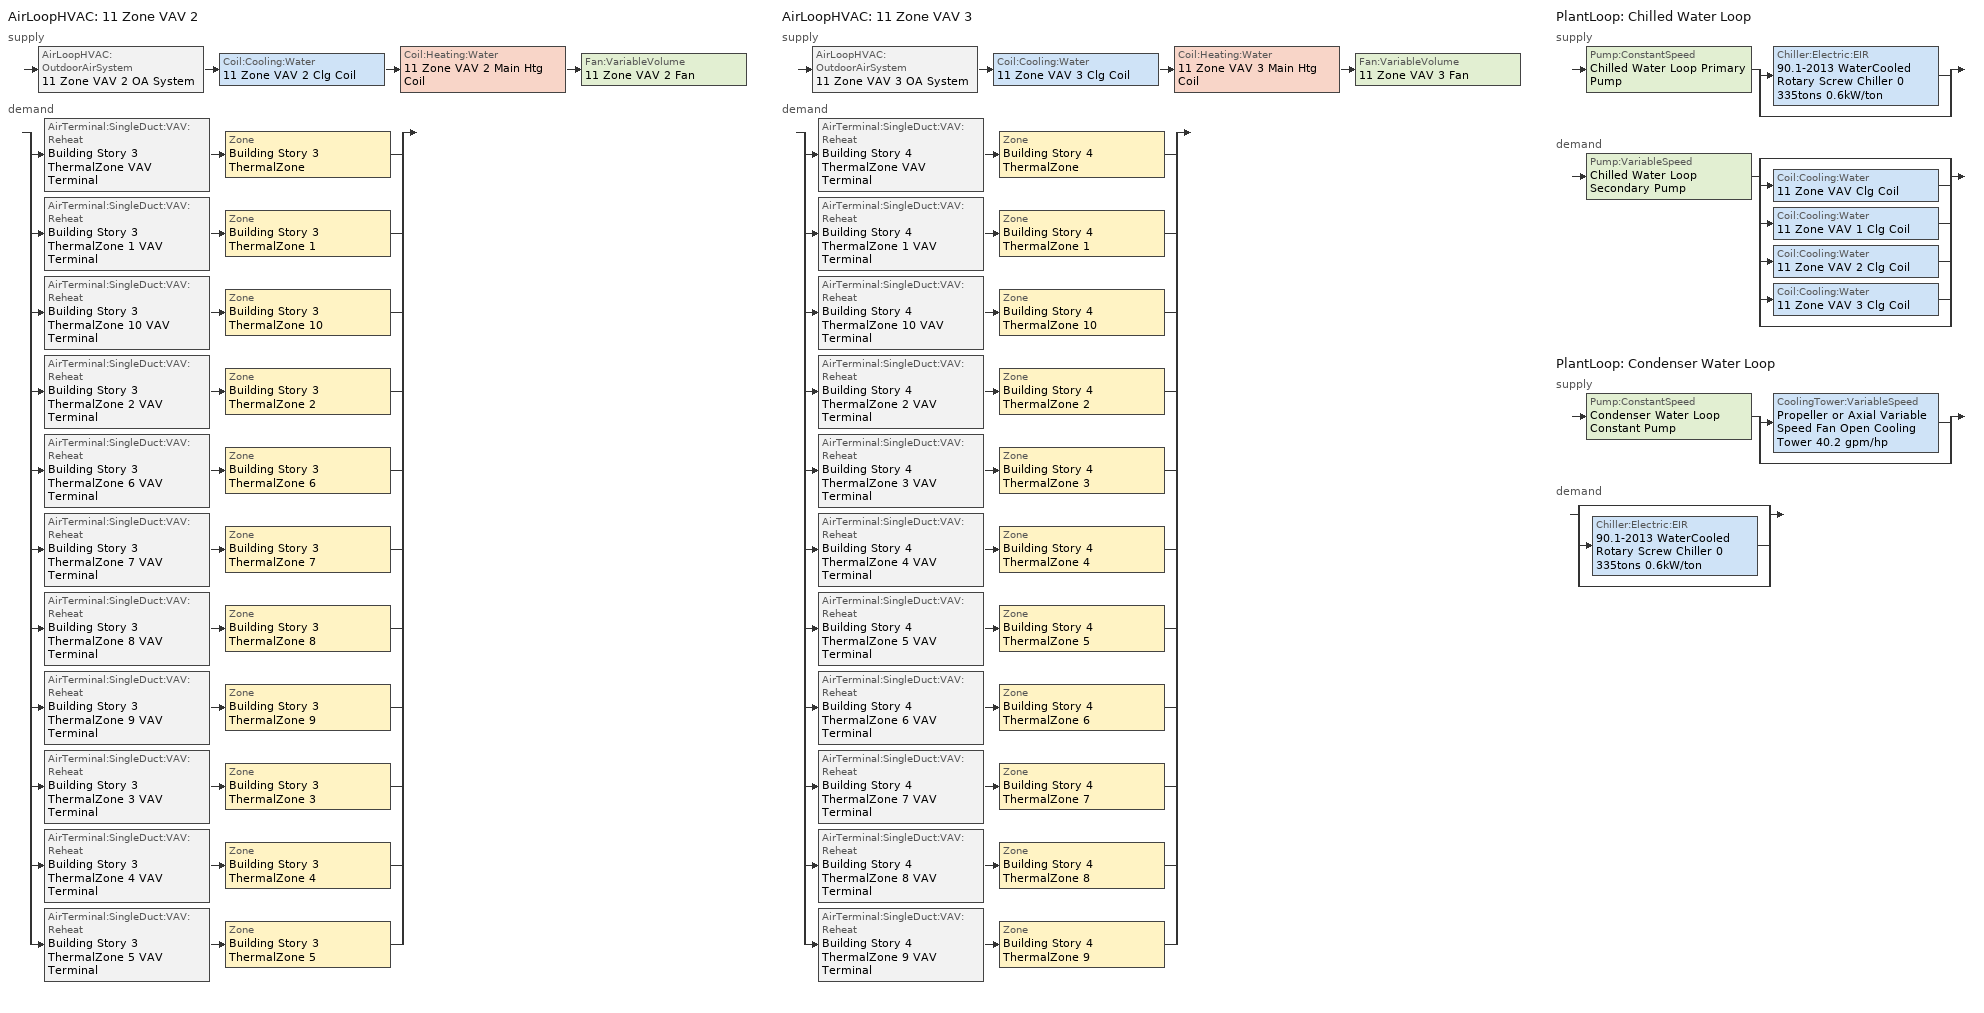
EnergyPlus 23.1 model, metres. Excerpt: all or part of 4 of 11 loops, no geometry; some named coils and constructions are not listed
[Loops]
AirLoopHVAC '11 Zone VAV 2'
 supply: AirLoopHVAC:OutdoorAirSystem '11 Zone VAV 2 OA System' > Coil:Cooling:Water '11 Zone VAV 2 Clg Coil' > Coil:Heating:Water '11 Zone VAV 2 Main Htg Coil' > Fan:VariableVolume '11 Zone VAV 2 Fan'
 demand: split
  | AirTerminal:SingleDuct:VAV:Reheat 'Building Story 3 ThermalZone VAV Terminal' > Zone 'Building Story 3 ThermalZone'
  | AirTerminal:SingleDuct:VAV:Reheat 'Building Story 3 ThermalZone 1 VAV Terminal' > Zone 'Building Story 3 ThermalZone 1'
  | AirTerminal:SingleDuct:VAV:Reheat 'Building Story 3 ThermalZone 10 VAV Terminal' > Zone 'Building Story 3 ThermalZone 10'
  | AirTerminal:SingleDuct:VAV:Reheat 'Building Story 3 ThermalZone 2 VAV Terminal' > Zone 'Building Story 3 ThermalZone 2'
  | AirTerminal:SingleDuct:VAV:Reheat 'Building Story 3 ThermalZone 6 VAV Terminal' > Zone 'Building Story 3 ThermalZone 6'
  | AirTerminal:SingleDuct:VAV:Reheat 'Building Story 3 ThermalZone 7 VAV Terminal' > Zone 'Building Story 3 ThermalZone 7'
  | AirTerminal:SingleDuct:VAV:Reheat 'Building Story 3 ThermalZone 8 VAV Terminal' > Zone 'Building Story 3 ThermalZone 8'
  | AirTerminal:SingleDuct:VAV:Reheat 'Building Story 3 ThermalZone 9 VAV Terminal' > Zone 'Building Story 3 ThermalZone 9'
  | AirTerminal:SingleDuct:VAV:Reheat 'Building Story 3 ThermalZone 3 VAV Terminal' > Zone 'Building Story 3 ThermalZone 3'
  | AirTerminal:SingleDuct:VAV:Reheat 'Building Story 3 ThermalZone 4 VAV Terminal' > Zone 'Building Story 3 ThermalZone 4'
  | AirTerminal:SingleDuct:VAV:Reheat 'Building Story 3 ThermalZone 5 VAV Terminal' > Zone 'Building Story 3 ThermalZone 5'
AirLoopHVAC '11 Zone VAV 3'
 supply: AirLoopHVAC:OutdoorAirSystem '11 Zone VAV 3 OA System' > Coil:Cooling:Water '11 Zone VAV 3 Clg Coil' > Coil:Heating:Water '11 Zone VAV 3 Main Htg Coil' > Fan:VariableVolume '11 Zone VAV 3 Fan'
 demand: split
  | AirTerminal:SingleDuct:VAV:Reheat 'Building Story 4 ThermalZone VAV Terminal' > Zone 'Building Story 4 ThermalZone'
  | AirTerminal:SingleDuct:VAV:Reheat 'Building Story 4 ThermalZone 1 VAV Terminal' > Zone 'Building Story 4 ThermalZone 1'
  | AirTerminal:SingleDuct:VAV:Reheat 'Building Story 4 ThermalZone 10 VAV Terminal' > Zone 'Building Story 4 ThermalZone 10'
  | AirTerminal:SingleDuct:VAV:Reheat 'Building Story 4 ThermalZone 2 VAV Terminal' > Zone 'Building Story 4 ThermalZone 2'
  | AirTerminal:SingleDuct:VAV:Reheat 'Building Story 4 ThermalZone 3 VAV Terminal' > Zone 'Building Story 4 ThermalZone 3'
  | AirTerminal:SingleDuct:VAV:Reheat 'Building Story 4 ThermalZone 4 VAV Terminal' > Zone 'Building Story 4 ThermalZone 4'
  | AirTerminal:SingleDuct:VAV:Reheat 'Building Story 4 ThermalZone 5 VAV Terminal' > Zone 'Building Story 4 ThermalZone 5'
  | AirTerminal:SingleDuct:VAV:Reheat 'Building Story 4 ThermalZone 6 VAV Terminal' > Zone 'Building Story 4 ThermalZone 6'
  | AirTerminal:SingleDuct:VAV:Reheat 'Building Story 4 ThermalZone 7 VAV Terminal' > Zone 'Building Story 4 ThermalZone 7'
  | AirTerminal:SingleDuct:VAV:Reheat 'Building Story 4 ThermalZone 8 VAV Terminal' > Zone 'Building Story 4 ThermalZone 8'
  | AirTerminal:SingleDuct:VAV:Reheat 'Building Story 4 ThermalZone 9 VAV Terminal' > Zone 'Building Story 4 ThermalZone 9'
PlantLoop 'Chilled Water Loop'
 supply: Pump:ConstantSpeed 'Chilled Water Loop Primary Pump' > split
  | Chiller:Electric:EIR '90.1-2013 WaterCooled  Rotary Screw Chiller 0 335tons 0.6kW/ton'
  | bypass
 demand: Pump:VariableSpeed 'Chilled Water Loop Secondary Pump' > split
  | bypass
  | Coil:Cooling:Water '11 Zone VAV Clg Coil'
  | Coil:Cooling:Water '11 Zone VAV 1 Clg Coil'
  | Coil:Cooling:Water '11 Zone VAV 2 Clg Coil'
  | Coil:Cooling:Water '11 Zone VAV 3 Clg Coil'
  | bypass
PlantLoop 'Condenser Water Loop'
 supply: Pump:ConstantSpeed 'Condenser Water Loop Constant Pump' > split
  | CoolingTower:VariableSpeed 'Propeller or Axial Variable Speed Fan Open Cooling Tower 40.2 gpm/hp'
  | bypass
 demand: split
  | bypass
  | Chiller:Electric:EIR '90.1-2013 WaterCooled  Rotary Screw Chiller 0 335tons 0.6kW/ton'
  | bypass
[InternalMass]
Name | Construction | Zone or ZoneList | Space or SpaceList | Surface Area {m2}
Building Story 1 Space 8 SecondarySchool Restroom B  - Story Ground Mass | InteriorFurnishings 1 | Building Story 1 ThermalZone 8 | Building Story 1 Space 8 | 13.2534
Building Story 1 Space SecondarySchool Restroom C  - Story Ground Mass | InteriorFurnishings 1 | Building Story 1 ThermalZone | Building Story 1 Space | 26.9602
Building Story 1 Space 3 SecondarySchool Restroom C  - Story Ground Mass | InteriorFurnishings 1 | Building Story 1 ThermalZone 3 | Building Story 1 Space 3 | 0.489927
Building Story 1 Space 1 SecondarySchool Restroom C  - Story Ground Mass | InteriorFurnishings 1 | Building Story 1 ThermalZone 1 | Building Story 1 Space 1 | 1.13661
Building Story 1 Space 4 SecondarySchool Restroom C  - Story Ground Mass | InteriorFurnishings 1 | Building Story 1 ThermalZone 4 | Building Story 1 Space 4 | 0.182008
Building Story 1 Space 6 SecondarySchool Restroom C  - Story Ground Mass | InteriorFurnishings 1 | Building Story 1 ThermalZone 6 | Building Story 1 Space 6 | 1.9314
Building Story 1 Space 10 SecondarySchool Restroom C  - Story Ground Mass | InteriorFurnishings 1 | Building Story 1 ThermalZone 10 | Building Story 1 Space 10 | 0.815491
Building Story 1 Space 5 SecondarySchool Restroom C  - Story Ground Mass | InteriorFurnishings 1 | Building Story 1 ThermalZone 5 | Building Story 1 Space 5 | 0.279966
Building Story 1 Space 9 SecondarySchool Restroom C  - Story Ground Mass | InteriorFurnishings 1 | Building Story 1 ThermalZone 9 | Building Story 1 Space 9 | 1.25149
Building Story 1 Space 2 SecondarySchool Restroom C  - Story Ground Mass | InteriorFurnishings 1 | Building Story 1 ThermalZone 2 | Building Story 1 Space 2 | 0.17865
Building Story 1 Space 7 SecondarySchool Restroom C  - Story Ground Mass | InteriorFurnishings 1 | Building Story 1 ThermalZone 7 | Building Story 1 Space 7 | 0.652517
Building Story 1 Space 8 SecondarySchool Restroom C  - Story Ground Mass | InteriorFurnishings 1 | Building Story 1 ThermalZone 8 | Building Story 1 Space 8 | 1.47636
Building Story 1 Space Mass | InteriorFurnishings 2 | Building Story 1 ThermalZone | Building Story 1 Space | 5762.14
Building Story 1 Space 1 Mass | InteriorFurnishings 2 | Building Story 1 ThermalZone 1 | Building Story 1 Space 1 | 242.926
Building Story 1 Space 10 Mass | InteriorFurnishings 2 | Building Story 1 ThermalZone 10 | Building Story 1 Space 10 | 174.293
Building Story 1 Space 2 Mass | InteriorFurnishings 2 | Building Story 1 ThermalZone 2 | Building Story 1 Space 2 | 38.1826
Building Story 1 Space 3 Mass | InteriorFurnishings 2 | Building Story 1 ThermalZone 3 | Building Story 1 Space 3 | 104.711
Building Story 1 Space 4 Mass | InteriorFurnishings 2 | Building Story 1 ThermalZone 4 | Building Story 1 Space 4 | 38.9002
Building Story 1 Space 5 Mass | InteriorFurnishings 2 | Building Story 1 ThermalZone 5 | Building Story 1 Space 5 | 59.8366
Building Story 1 Space 6 Mass | InteriorFurnishings 2 | Building Story 1 ThermalZone 6 | Building Story 1 Space 6 | 412.795
Building Story 1 Space 7 Mass | InteriorFurnishings 2 | Building Story 1 ThermalZone 7 | Building Story 1 Space 7 | 139.461
Building Story 1 Space 8 Mass | InteriorFurnishings 2 | Building Story 1 ThermalZone 8 | Building Story 1 Space 8 | 315.54
Building Story 1 Space 9 Mass | InteriorFurnishings 2 | Building Story 1 ThermalZone 9 | Building Story 1 Space 9 | 267.479
[ZoneControl:Thermostat] Temperature Difference Between Cutout And Setpoint {deltaC}=0
Name | Zone or ZoneList | Control Type Schedule | Control 1
Building Story 3 ThermalZone Thermostat | Building Story 3 ThermalZone | Building Story 3 ThermalZone Thermostat Schedule | Story Mid2 Blended Space Type Thermostat
Building Story 3 ThermalZone 1 Thermostat | Building Story 3 ThermalZone 1 | Building Story 3 ThermalZone 1 Thermostat Schedule | Story Mid2 Blended Space Type Thermostat 1
Building Story 3 ThermalZone 10 Thermostat | Building Story 3 ThermalZone 10 | Building Story 3 ThermalZone 10 Thermostat Schedule | Story Mid2 Blended Space Type Thermostat 2
Building Story 3 ThermalZone 2 Thermostat | Building Story 3 ThermalZone 2 | Building Story 3 ThermalZone 2 Thermostat Schedule | Story Mid2 Blended Space Type Thermostat 3
Building Story 3 ThermalZone 3 Thermostat | Building Story 3 ThermalZone 3 | Building Story 3 ThermalZone 3 Thermostat Schedule | Story Mid2 Blended Space Type Thermostat 4
Building Story 3 ThermalZone 4 Thermostat | Building Story 3 ThermalZone 4 | Building Story 3 ThermalZone 4 Thermostat Schedule | Story Mid2 Blended Space Type Thermostat 5
Building Story 3 ThermalZone 5 Thermostat | Building Story 3 ThermalZone 5 | Building Story 3 ThermalZone 5 Thermostat Schedule | Story Mid2 Blended Space Type Thermostat 6
Building Story 3 ThermalZone 6 Thermostat | Building Story 3 ThermalZone 6 | Building Story 3 ThermalZone 6 Thermostat Schedule | Story Mid2 Blended Space Type Thermostat 7
Building Story 3 ThermalZone 7 Thermostat | Building Story 3 ThermalZone 7 | Building Story 3 ThermalZone 7 Thermostat Schedule | Story Mid2 Blended Space Type Thermostat 8
Building Story 3 ThermalZone 8 Thermostat | Building Story 3 ThermalZone 8 | Building Story 3 ThermalZone 8 Thermostat Schedule | Story Mid2 Blended Space Type Thermostat 9
Building Story 3 ThermalZone 9 Thermostat | Building Story 3 ThermalZone 9 | Building Story 3 ThermalZone 9 Thermostat Schedule | Story Mid2 Blended Space Type Thermostat 10
Building Story 4 ThermalZone Thermostat | Building Story 4 ThermalZone | Building Story 4 ThermalZone Thermostat Schedule | Story Top Blended Space Type Thermostat
Building Story 4 ThermalZone 1 Thermostat | Building Story 4 ThermalZone 1 | Building Story 4 ThermalZone 1 Thermostat Schedule | Story Top Blended Space Type Thermostat 1
Building Story 4 ThermalZone 10 Thermostat | Building Story 4 ThermalZone 10 | Building Story 4 ThermalZone 10 Thermostat Schedule | Story Top Blended Space Type Thermostat 2
Building Story 4 ThermalZone 2 Thermostat | Building Story 4 ThermalZone 2 | Building Story 4 ThermalZone 2 Thermostat Schedule | Story Top Blended Space Type Thermostat 3
Building Story 4 ThermalZone 3 Thermostat | Building Story 4 ThermalZone 3 | Building Story 4 ThermalZone 3 Thermostat Schedule | Story Top Blended Space Type Thermostat 4
Building Story 4 ThermalZone 4 Thermostat | Building Story 4 ThermalZone 4 | Building Story 4 ThermalZone 4 Thermostat Schedule | Story Top Blended Space Type Thermostat 5
Building Story 4 ThermalZone 5 Thermostat | Building Story 4 ThermalZone 5 | Building Story 4 ThermalZone 5 Thermostat Schedule | Story Top Blended Space Type Thermostat 6
Building Story 4 ThermalZone 6 Thermostat | Building Story 4 ThermalZone 6 | Building Story 4 ThermalZone 6 Thermostat Schedule | Story Top Blended Space Type Thermostat 7
Building Story 4 ThermalZone 7 Thermostat | Building Story 4 ThermalZone 7 | Building Story 4 ThermalZone 7 Thermostat Schedule | Story Top Blended Space Type Thermostat 8
Building Story 4 ThermalZone 8 Thermostat | Building Story 4 ThermalZone 8 | Building Story 4 ThermalZone 8 Thermostat Schedule | Story Top Blended Space Type Thermostat 9
Building Story 4 ThermalZone 9 Thermostat | Building Story 4 ThermalZone 9 | Building Story 4 ThermalZone 9 Thermostat Schedule | Story Top Blended Space Type Thermostat 10
[ThermostatSetpoint:DualSetpoint] Heating Setpoint Temperature Schedule=OfficeLarge HTGSETP_SCH_YES_OPTIMUM; Cooling Setpoint Temperature Schedule=OfficeLarge CLGSETP_SCH_NO_SETBACK
Story Mid2 Blended Space Type Thermostat; Story Mid2 Blended Space Type Thermostat 1; Story Mid2 Blended Space Type Thermostat 2; Story Mid2 Blended Space Type Thermostat 3; Story Mid2 Blended Space Type Thermostat 4; Story Mid2 Blended Space Type Thermostat 5; Story Mid2 Blended Space Type Thermostat 6; Story Mid2 Blended Space Type Thermostat 7; Story Mid2 Blended Space Type Thermostat 8; Story Mid2 Blended Space Type Thermostat 9; Story Mid2 Blended Space Type Thermostat 10; Story Top Blended Space Type Thermostat; Story Top Blended Space Type Thermostat 1; Story Top Blended Space Type Thermostat 2; Story Top Blended Space Type Thermostat 3; Story Top Blended Space Type Thermostat 4; Story Top Blended Space Type Thermostat 5; Story Top Blended Space Type Thermostat 6; Story Top Blended Space Type Thermostat 7; Story Top Blended Space Type Thermostat 8; Story Top Blended Space Type Thermostat 9; Story Top Blended Space Type Thermostat 10
[AirTerminal:SingleDuct:VAV:Reheat] Availability Schedule=Always On Discrete; Maximum Air Flow Rate {m3/s}=Autosize; Zone Minimum Air Flow Input Method=Constant; Fixed Minimum Air Flow Rate {m3/s}=0; Maximum Hot Water or Steam Flow Rate {m3/s}=Autosize; Minimum Hot Water or Steam Flow Rate {m3/s}=0; Convergence Tolerance=0.001; Damper Heating Action=ReverseWithLimits; Maximum Flow per Zone Floor Area During Reheat {m3/s-m2}=Autocalculate; Maximum Flow Fraction During Reheat=0.5; Maximum Reheat Air Temperature {C}=40
Name | Constant Minimum Air Flow Fraction | Reheat Coil
Building Story 3 ThermalZone VAV Terminal | 0.442514 | Building Story 3 ThermalZone Reheat Coil
Building Story 3 ThermalZone 1 VAV Terminal | 0.442514 | Building Story 3 ThermalZone 1 Reheat Coil
Building Story 3 ThermalZone 10 VAV Terminal | 0.442514 | Building Story 3 ThermalZone 10 Reheat Coil
Building Story 3 ThermalZone 2 VAV Terminal | 0.442514 | Building Story 3 ThermalZone 2 Reheat Coil
Building Story 3 ThermalZone 3 VAV Terminal | 0.442514 | Building Story 3 ThermalZone 3 Reheat Coil
Building Story 3 ThermalZone 4 VAV Terminal | 0.442514 | Building Story 3 ThermalZone 4 Reheat Coil
Building Story 3 ThermalZone 5 VAV Terminal | 0.442514 | Building Story 3 ThermalZone 5 Reheat Coil
Building Story 3 ThermalZone 6 VAV Terminal | 0.442514 | Building Story 3 ThermalZone 6 Reheat Coil
Building Story 3 ThermalZone 7 VAV Terminal | 0.442514 | Building Story 3 ThermalZone 7 Reheat Coil
Building Story 3 ThermalZone 8 VAV Terminal | 0.442514 | Building Story 3 ThermalZone 8 Reheat Coil
Building Story 3 ThermalZone 9 VAV Terminal | 0.442514 | Building Story 3 ThermalZone 9 Reheat Coil
Building Story 4 ThermalZone VAV Terminal | 0.21752 | Building Story 4 ThermalZone Reheat Coil
Building Story 4 ThermalZone 1 VAV Terminal | 0.21752 | Building Story 4 ThermalZone 1 Reheat Coil
Building Story 4 ThermalZone 10 VAV Terminal | 0.21752 | Building Story 4 ThermalZone 10 Reheat Coil
Building Story 4 ThermalZone 2 VAV Terminal | 0.21752 | Building Story 4 ThermalZone 2 Reheat Coil
Building Story 4 ThermalZone 3 VAV Terminal | 0.21752 | Building Story 4 ThermalZone 3 Reheat Coil
Building Story 4 ThermalZone 4 VAV Terminal | 0.21752 | Building Story 4 ThermalZone 4 Reheat Coil
Building Story 4 ThermalZone 5 VAV Terminal | 0.21752 | Building Story 4 ThermalZone 5 Reheat Coil
Building Story 4 ThermalZone 6 VAV Terminal | 0.21752 | Building Story 4 ThermalZone 6 Reheat Coil
Building Story 4 ThermalZone 7 VAV Terminal | 0.21752 | Building Story 4 ThermalZone 7 Reheat Coil
Building Story 4 ThermalZone 8 VAV Terminal | 0.21752 | Building Story 4 ThermalZone 8 Reheat Coil
Building Story 4 ThermalZone 9 VAV Terminal | 0.21752 | Building Story 4 ThermalZone 9 Reheat Coil
[Coil:Heating:Water] Availability Schedule=Always On Discrete; U-Factor Times Area Value {W/K}=Autosize; Maximum Water Flow Rate {m3/s}=Autosize; Performance Input Method=UFactorTimesAreaAndDesignWaterFlowRate; Rated Capacity {W}=Autosize; Rated Inlet Water Temperature {C}=82.2222; Rated Inlet Air Temperature {C}=7.22222; Rated Outlet Water Temperature {C}=71.1111; Rated Outlet Air Temperature {C}=12.7778; Rated Ratio for Air and Water Convection=0.5
11 Zone VAV 2 Main Htg Coil; 11 Zone VAV 3 Main Htg Coil
[Zone equipment]
Building Story 3 ThermalZone: Building Story 3 ThermalZone VAV Terminal
Building Story 3 ThermalZone 1: Building Story 3 ThermalZone 1 VAV Terminal
Building Story 3 ThermalZone 10: Building Story 3 ThermalZone 10 VAV Terminal
Building Story 3 ThermalZone 2: Building Story 3 ThermalZone 2 VAV Terminal
Building Story 3 ThermalZone 3: Building Story 3 ThermalZone 3 VAV Terminal
Building Story 3 ThermalZone 4: Building Story 3 ThermalZone 4 VAV Terminal
Building Story 3 ThermalZone 5: Building Story 3 ThermalZone 5 VAV Terminal
Building Story 3 ThermalZone 6: Building Story 3 ThermalZone 6 VAV Terminal
Building Story 3 ThermalZone 7: Building Story 3 ThermalZone 7 VAV Terminal
Building Story 3 ThermalZone 8: Building Story 3 ThermalZone 8 VAV Terminal
Building Story 3 ThermalZone 9: Building Story 3 ThermalZone 9 VAV Terminal
Building Story 4 ThermalZone: Building Story 4 ThermalZone VAV Terminal
Building Story 4 ThermalZone 1: Building Story 4 ThermalZone 1 VAV Terminal
Building Story 4 ThermalZone 10: Building Story 4 ThermalZone 10 VAV Terminal
Building Story 4 ThermalZone 2: Building Story 4 ThermalZone 2 VAV Terminal
Building Story 4 ThermalZone 3: Building Story 4 ThermalZone 3 VAV Terminal
Building Story 4 ThermalZone 4: Building Story 4 ThermalZone 4 VAV Terminal
Building Story 4 ThermalZone 5: Building Story 4 ThermalZone 5 VAV Terminal
Building Story 4 ThermalZone 6: Building Story 4 ThermalZone 6 VAV Terminal
Building Story 4 ThermalZone 7: Building Story 4 ThermalZone 7 VAV Terminal
Building Story 4 ThermalZone 8: Building Story 4 ThermalZone 8 VAV Terminal
Building Story 4 ThermalZone 9: Building Story 4 ThermalZone 9 VAV Terminal
[Sizing:Zone] Zone Cooling Design Supply Air Temperature Input Method=SupplyAirTemperature; Zone Cooling Design Supply Air Temperature {C}=12.7778; Zone Cooling Design Supply Air Temperature Difference {deltaC}=11.11; Zone Heating Design Supply Air Temperature Input Method=SupplyAirTemperature; Zone Heating Design Supply Air Temperature {C}=40; Zone Heating Design Supply Air Temperature Difference {deltaC}=11.11; Zone Cooling Design Supply Air Humidity Ratio {kgWater/kgDryAir}=0.0085; Zone Heating Design Supply Air Humidity Ratio {kgWater/kgDryAir}=0.008; Cooling Design Air Flow Method=DesignDayWithLimit; Cooling Design Air Flow Rate {m3/s}=0; Cooling Minimum Air Flow per Zone Floor Area {m3/s-m2}=0.000762; Cooling Minimum Air Flow {m3/s}=0; Cooling Minimum Air Flow Fraction=0; Heating Design Air Flow Method=DesignDay; Heating Design Air Flow Rate {m3/s}=0; Heating Maximum Air Flow per Zone Floor Area {m3/s-m2}=0.002032; Heating Maximum Air Flow {m3/s}=0.141576; Heating Maximum Air Flow Fraction=0.3; Account for Dedicated Outdoor Air System=No; Zone Load Sizing Method=Sensible Load Only No Latent Load; Zone Latent Cooling Design Supply Air Humidity Ratio Input Method=HumidityRatioDifference; Zone Cooling Design Supply Air Humidity Ratio Difference {kgWater/kgDryAir}=0.005; Zone Latent Heating Design Supply Air Humidity Ratio Input Method=HumidityRatioDifference; Zone Humidification Design Supply Air Humidity Ratio Difference {kgWater/kgDryAir}=0.005
Name | Design Specification Outdoor Air Object | Design Specification Zone Air Distribution Object
Building Story 3 ThermalZone | Building Story 3 ThermalZone DSOA Space List | Building Story 3 ThermalZone Design Spec Zone Air Dist
Building Story 3 ThermalZone 1 | Building Story 3 ThermalZone 1 DSOA Space List | Building Story 3 ThermalZone 1 Design Spec Zone Air Dist
Building Story 3 ThermalZone 10 | Building Story 3 ThermalZone 10 DSOA Space List | Building Story 3 ThermalZone 10 Design Spec Zone Air Dist
Building Story 3 ThermalZone 2 | Building Story 3 ThermalZone 2 DSOA Space List | Building Story 3 ThermalZone 2 Design Spec Zone Air Dist
Building Story 3 ThermalZone 3 | Building Story 3 ThermalZone 3 DSOA Space List | Building Story 3 ThermalZone 3 Design Spec Zone Air Dist
Building Story 3 ThermalZone 4 | Building Story 3 ThermalZone 4 DSOA Space List | Building Story 3 ThermalZone 4 Design Spec Zone Air Dist
Building Story 3 ThermalZone 5 | Building Story 3 ThermalZone 5 DSOA Space List | Building Story 3 ThermalZone 5 Design Spec Zone Air Dist
Building Story 3 ThermalZone 6 | Building Story 3 ThermalZone 6 DSOA Space List | Building Story 3 ThermalZone 6 Design Spec Zone Air Dist
Building Story 3 ThermalZone 7 | Building Story 3 ThermalZone 7 DSOA Space List | Building Story 3 ThermalZone 7 Design Spec Zone Air Dist
Building Story 3 ThermalZone 8 | Building Story 3 ThermalZone 8 DSOA Space List | Building Story 3 ThermalZone 8 Design Spec Zone Air Dist
Building Story 3 ThermalZone 9 | Building Story 3 ThermalZone 9 DSOA Space List | Building Story 3 ThermalZone 9 Design Spec Zone Air Dist
Building Story 4 ThermalZone | Building Story 4 ThermalZone DSOA Space List | Building Story 4 ThermalZone Design Spec Zone Air Dist
Building Story 4 ThermalZone 1 | Building Story 4 ThermalZone 1 DSOA Space List | Building Story 4 ThermalZone 1 Design Spec Zone Air Dist
Building Story 4 ThermalZone 10 | Building Story 4 ThermalZone 10 DSOA Space List | Building Story 4 ThermalZone 10 Design Spec Zone Air Dist
Building Story 4 ThermalZone 2 | Building Story 4 ThermalZone 2 DSOA Space List | Building Story 4 ThermalZone 2 Design Spec Zone Air Dist
Building Story 4 ThermalZone 3 | Building Story 4 ThermalZone 3 DSOA Space List | Building Story 4 ThermalZone 3 Design Spec Zone Air Dist
Building Story 4 ThermalZone 4 | Building Story 4 ThermalZone 4 DSOA Space List | Building Story 4 ThermalZone 4 Design Spec Zone Air Dist
Building Story 4 ThermalZone 5 | Building Story 4 ThermalZone 5 DSOA Space List | Building Story 4 ThermalZone 5 Design Spec Zone Air Dist
Building Story 4 ThermalZone 6 | Building Story 4 ThermalZone 6 DSOA Space List | Building Story 4 ThermalZone 6 Design Spec Zone Air Dist
Building Story 4 ThermalZone 7 | Building Story 4 ThermalZone 7 DSOA Space List | Building Story 4 ThermalZone 7 Design Spec Zone Air Dist
Building Story 4 ThermalZone 8 | Building Story 4 ThermalZone 8 DSOA Space List | Building Story 4 ThermalZone 8 Design Spec Zone Air Dist
Building Story 4 ThermalZone 9 | Building Story 4 ThermalZone 9 DSOA Space List | Building Story 4 ThermalZone 9 Design Spec Zone Air Dist
[DesignSpecification:ZoneAirDistribution] Minimum Zone Ventilation Efficiency=0.6
Building Story 3 ThermalZone Design Spec Zone Air Dist; Building Story 3 ThermalZone 1 Design Spec Zone Air Dist; Building Story 3 ThermalZone 10 Design Spec Zone Air Dist; Building Story 3 ThermalZone 2 Design Spec Zone Air Dist; Building Story 3 ThermalZone 3 Design Spec Zone Air Dist; Building Story 3 ThermalZone 4 Design Spec Zone Air Dist; Building Story 3 ThermalZone 5 Design Spec Zone Air Dist; Building Story 3 ThermalZone 6 Design Spec Zone Air Dist; Building Story 3 ThermalZone 7 Design Spec Zone Air Dist; Building Story 3 ThermalZone 8 Design Spec Zone Air Dist; Building Story 3 ThermalZone 9 Design Spec Zone Air Dist; Building Story 4 ThermalZone Design Spec Zone Air Dist; Building Story 4 ThermalZone 1 Design Spec Zone Air Dist; Building Story 4 ThermalZone 10 Design Spec Zone Air Dist; Building Story 4 ThermalZone 2 Design Spec Zone Air Dist; Building Story 4 ThermalZone 3 Design Spec Zone Air Dist; Building Story 4 ThermalZone 4 Design Spec Zone Air Dist; Building Story 4 ThermalZone 5 Design Spec Zone Air Dist; Building Story 4 ThermalZone 6 Design Spec Zone Air Dist; Building Story 4 ThermalZone 7 Design Spec Zone Air Dist; Building Story 4 ThermalZone 8 Design Spec Zone Air Dist; Building Story 4 ThermalZone 9 Design Spec Zone Air Dist
[Controller:MechanicalVentilation] Demand Controlled Ventilation=No; System Outdoor Air Method=Standard62.1VentilationRateProcedureWithLimit
Name | Availability Schedule | Zone or ZoneList 1 | Design Specification Outdoor Air Object Name 1 | Design Specification Zone Air Distribution Object Name 1 | Zone or ZoneList 2 | Design Specification Outdoor Air Object Name 2 | Design Specification Zone Air Distribution Object Name 2 | Zone or ZoneList 3 | Design Specification Outdoor Air Object Name 3 | Design Specification Zone Air Distribution Object Name 3 | Zone or ZoneList 4 | Design Specification Outdoor Air Object Name 4 | Design Specification Zone Air Distribution Object Name 4 | Zone or ZoneList 5 | Design Specification Outdoor Air Object Name 5 | Design Specification Zone Air Distribution Object Name 5 | Zone or ZoneList 6 | Design Specification Outdoor Air Object Name 6 | Design Specification Zone Air Distribution Object Name 6 | Zone or ZoneList 7 | Design Specification Outdoor Air Object Name 7 | Design Specification Zone Air Distribution Object Name 7 | Zone or ZoneList 8 | Design Specification Outdoor Air Object Name 8 | Design Specification Zone Air Distribution Object Name 8 | Zone or ZoneList 9 | Design Specification Outdoor Air Object Name 9 | Design Specification Zone Air Distribution Object Name 9 | Zone or ZoneList 10 | Design Specification Outdoor Air Object Name 10 | Design Specification Zone Air Distribution Object Name 10 | Zone or ZoneList 11 | Design Specification Outdoor Air Object Name 11 | Design Specification Zone Air Distribution Object Name 11
11 Zone VAV 2 Vent Controller | 11 Zone VAV 2 Occ Sch | Building Story 3 ThermalZone | Blended OA 2 | Building Story 3 ThermalZone Design Spec Zone Air Dist | Building Story 3 ThermalZone 1 | Blended OA 2 | Building Story 3 ThermalZone 1 Design Spec Zone Air Dist | Building Story 3 ThermalZone 10 | Blended OA 2 | Building Story 3 ThermalZone 10 Design Spec Zone Air Dist | Building Story 3 ThermalZone 2 | Blended OA 2 | Building Story 3 ThermalZone 2 Design Spec Zone Air Dist | Building Story 3 ThermalZone 3 | Blended OA 2 | Building Story 3 ThermalZone 3 Design Spec Zone Air Dist | Building Story 3 ThermalZone 4 | Blended OA 2 | Building Story 3 ThermalZone 4 Design Spec Zone Air Dist | Building Story 3 ThermalZone 5 | Blended OA 2 | Building Story 3 ThermalZone 5 Design Spec Zone Air Dist | Building Story 3 ThermalZone 6 | Blended OA 2 | Building Story 3 ThermalZone 6 Design Spec Zone Air Dist | Building Story 3 ThermalZone 7 | Blended OA 2 | Building Story 3 ThermalZone 7 Design Spec Zone Air Dist | Building Story 3 ThermalZone 8 | Blended OA 2 | Building Story 3 ThermalZone 8 Design Spec Zone Air Dist | Building Story 3 ThermalZone 9 | Blended OA 2 | Building Story 3 ThermalZone 9 Design Spec Zone Air Dist
11 Zone VAV 3 Vent Controller | 11 Zone VAV 3 Occ Sch | Building Story 4 ThermalZone | Blended OA 3 | Building Story 4 ThermalZone Design Spec Zone Air Dist | Building Story 4 ThermalZone 1 | Blended OA 3 | Building Story 4 ThermalZone 1 Design Spec Zone Air Dist | Building Story 4 ThermalZone 10 | Blended OA 3 | Building Story 4 ThermalZone 10 Design Spec Zone Air Dist | Building Story 4 ThermalZone 2 | Blended OA 3 | Building Story 4 ThermalZone 2 Design Spec Zone Air Dist | Building Story 4 ThermalZone 3 | Blended OA 3 | Building Story 4 ThermalZone 3 Design Spec Zone Air Dist | Building Story 4 ThermalZone 4 | Blended OA 3 | Building Story 4 ThermalZone 4 Design Spec Zone Air Dist | Building Story 4 ThermalZone 5 | Blended OA 3 | Building Story 4 ThermalZone 5 Design Spec Zone Air Dist | Building Story 4 ThermalZone 6 | Blended OA 3 | Building Story 4 ThermalZone 6 Design Spec Zone Air Dist | Building Story 4 ThermalZone 7 | Blended OA 3 | Building Story 4 ThermalZone 7 Design Spec Zone Air Dist | Building Story 4 ThermalZone 8 | Blended OA 3 | Building Story 4 ThermalZone 8 Design Spec Zone Air Dist | Building Story 4 ThermalZone 9 | Blended OA 3 | Building Story 4 ThermalZone 9 Design Spec Zone Air Dist
[DesignSpecification:OutdoorAir] Outdoor Air Method=Sum; Outdoor Air Flow per Zone {m3/s}=0; Outdoor Air Flow Air Changes per Hour {1/hr}=0
Name | Outdoor Air Flow per Person {m3/s-person} | Outdoor Air Flow per Zone Floor Area {m3/s-m2}
Blended OA 2 | 0.00360981 | 0.000454684
Blended OA 3 | 0 | 0.0004318
[DesignSpecification:OutdoorAir:SpaceList]
Name | Space 1 | Space 1 Design Specification Outdoor Air Object
Building Story 3 ThermalZone DSOA Space List | Building Story 3 Space | Blended OA 2
Building Story 3 ThermalZone 1 DSOA Space List | Building Story 3 Space 1 | Blended OA 2
Building Story 3 ThermalZone 10 DSOA Space List | Building Story 3 Space 10 | Blended OA 2
Building Story 3 ThermalZone 2 DSOA Space List | Building Story 3 Space 2 | Blended OA 2
Building Story 3 ThermalZone 3 DSOA Space List | Building Story 3 Space 3 | Blended OA 2
Building Story 3 ThermalZone 4 DSOA Space List | Building Story 3 Space 4 | Blended OA 2
Building Story 3 ThermalZone 5 DSOA Space List | Building Story 3 Space 5 | Blended OA 2
Building Story 3 ThermalZone 6 DSOA Space List | Building Story 3 Space 6 | Blended OA 2
Building Story 3 ThermalZone 7 DSOA Space List | Building Story 3 Space 7 | Blended OA 2
Building Story 3 ThermalZone 8 DSOA Space List | Building Story 3 Space 8 | Blended OA 2
Building Story 3 ThermalZone 9 DSOA Space List | Building Story 3 Space 9 | Blended OA 2
Building Story 4 ThermalZone DSOA Space List | Building Story 4 Space | Blended OA 3
Building Story 4 ThermalZone 1 DSOA Space List | Building Story 4 Space 1 | Blended OA 3
Building Story 4 ThermalZone 10 DSOA Space List | Building Story 4 Space 10 | Blended OA 3
Building Story 4 ThermalZone 2 DSOA Space List | Building Story 4 Space 2 | Blended OA 3
Building Story 4 ThermalZone 3 DSOA Space List | Building Story 4 Space 3 | Blended OA 3
Building Story 4 ThermalZone 4 DSOA Space List | Building Story 4 Space 4 | Blended OA 3
Building Story 4 ThermalZone 5 DSOA Space List | Building Story 4 Space 5 | Blended OA 3
Building Story 4 ThermalZone 6 DSOA Space List | Building Story 4 Space 6 | Blended OA 3
Building Story 4 ThermalZone 7 DSOA Space List | Building Story 4 Space 7 | Blended OA 3
Building Story 4 ThermalZone 8 DSOA Space List | Building Story 4 Space 8 | Blended OA 3
Building Story 4 ThermalZone 9 DSOA Space List | Building Story 4 Space 9 | Blended OA 3
[AirLoopHVAC] Design Supply Air Flow Rate {m3/s}=AutoSize; Design Return Air Flow Fraction of Supply Air Flow=1
11 Zone VAV 2; 11 Zone VAV 3
[Sizing:System] Type of Load to Size On=Sensible; Central Heating Maximum System Air Flow Ratio=0.3; Preheat Design Temperature {C}=7.22222; Preheat Design Humidity Ratio {kgWater/kgDryAir}=0.008; Precool Design Temperature {C}=12.7778; Precool Design Humidity Ratio {kgWater/kgDryAir}=0.008; Central Cooling Design Supply Air Temperature {C}=12.7778; Central Heating Design Supply Air Temperature {C}=12.7778; Type of Zone Sum to Use=Coincident; 100% Outdoor Air in Cooling=No; 100% Outdoor Air in Heating=No; Central Cooling Design Supply Air Humidity Ratio {kgWater/kgDryAir}=0.0085; Central Heating Design Supply Air Humidity Ratio {kgWater/kgDryAir}=0.008; Cooling Supply Air Flow Rate Method=DesignDay; Cooling Supply Air Flow Rate {m3/s}=0; Cooling Supply Air Flow Rate Per Floor Area {m3/s-m2}=0.00996765; Cooling Fraction of Autosized Cooling Supply Air Flow Rate=1; Cooling Supply Air Flow Rate Per Unit Cooling Capacity {m3/s-W}=3.94755e-05; Heating Supply Air Flow Rate Method=DesignDay; Heating Supply Air Flow Rate {m3/s}=0; Heating Supply Air Flow Rate Per Floor Area {m3/s-m2}=0.00996765; Heating Fraction of Autosized Heating Supply Air Flow Rate=1; Heating Fraction of Autosized Cooling Supply Air Flow Rate=1; Heating Supply Air Flow Rate Per Unit Heating Capacity {m3/s-W}=3.15882e-05; System Outdoor Air Method=ZoneSum; Zone Maximum Outdoor Air Fraction=1; Cooling Design Capacity Method=CoolingDesignCapacity; Cooling Design Capacity {W}=Autosize; Cooling Design Capacity Per Floor Area {W/m2}=234.7; Fraction of Autosized Cooling Design Capacity=1; Heating Design Capacity Method=HeatingDesignCapacity; Heating Design Capacity {W}=Autosize; Heating Design Capacity Per Floor Area {W/m2}=157; Fraction of Autosized Heating Design Capacity=1; Central Cooling Capacity Control Method=OnOff; Occupant Diversity=Autosize
Name | Design Outdoor Air Flow Rate {m3/s}
11 Zone VAV 2 | 5.76596
11 Zone VAV 3 | 2.719
[Controller:WaterCoil] Control Variable=Temperature; Actuator Variable=Flow; Maximum Actuated Flow {m3/s}=Autosize; Minimum Actuated Flow {m3/s}=0
Name | Action | Controller Convergence Tolerance {deltaC}
11 Zone VAV 2 Clg Coil Controller; 11 Zone VAV 3 Clg Coil Controller | Reverse | Autosize
11 Zone VAV 2 Main Htg Coil Controller; 11 Zone VAV 3 Main Htg Coil Controller | Normal | 0.0001
[Controller:OutdoorAir] Minimum Outdoor Air Flow Rate {m3/s}=0; Maximum Outdoor Air Flow Rate {m3/s}=Autosize; Economizer Control Type=DifferentialDryBulb; Economizer Control Action Type=ModulateFlow; Lockout Type=LockoutWithHeating; Minimum Limit Type=FixedMinimum; High Humidity Control=No; Control High Indoor Humidity Based on Outdoor Humidity Ratio=Yes; Heat Recovery Bypass Control Type=BypassWhenWithinEconomizerLimits
Name | Minimum Outdoor Air Schedule | Mechanical Ventilation Controller
11 Zone VAV 2 OA Controller | 11 Zone VAV 2 Occ Sch | 11 Zone VAV 2 Vent Controller
11 Zone VAV 3 OA Controller | 11 Zone VAV 3 Occ Sch | 11 Zone VAV 3 Vent Controller
[SetpointManager:MixedAir] Control Variable=Temperature
Name | Setpoint Node or NodeList
11 Zone VAV 2 Mixed Air Node OS Default SPM | 11 Zone VAV 2 Mixed Air Node
11 Zone VAV 2 Clg Coil Outlet Air Node OS Default SPM | 11 Zone VAV 2 Clg Coil Outlet Air Node
11 Zone VAV 2 Main Htg Coil Outlet Air Node OS Default SPM | 11 Zone VAV 2 Main Htg Coil Outlet Air Node
11 Zone VAV 3 Mixed Air Node OS Default SPM | 11 Zone VAV 3 Mixed Air Node
11 Zone VAV 3 Clg Coil Outlet Air Node OS Default SPM | 11 Zone VAV 3 Clg Coil Outlet Air Node
11 Zone VAV 3 Main Htg Coil Outlet Air Node OS Default SPM | 11 Zone VAV 3 Main Htg Coil Outlet Air Node
[Coil:Cooling:Water] Availability Schedule=Always On Discrete; Design Water Flow Rate {m3/s}=Autosize; Design Air Flow Rate {m3/s}=Autosize; Design Inlet Water Temperature {C}=Autosize; Design Inlet Air Temperature {C}=Autosize; Design Outlet Air Temperature {C}=Autosize; Design Inlet Air Humidity Ratio {kgWater/kgDryAir}=Autosize; Design Outlet Air Humidity Ratio {kgWater/kgDryAir}=Autosize; Type of Analysis=SimpleAnalysis; Heat Exchanger Configuration=CrossFlow
11 Zone VAV 2 Clg Coil; 11 Zone VAV 3 Clg Coil
[Fan:VariableVolume] Fan Total Efficiency=0.61165; Pressure Rise {Pa}=1389.92; Maximum Flow Rate {m3/s}=AutoSize; Fan Power Minimum Flow Rate Input Method=Fraction; Fan Power Minimum Flow Fraction=0.25; Fan Power Minimum Air Flow Rate {m3/s}=0; Motor Efficiency=0.941; Motor In Airstream Fraction=1; Fan Power Coefficient 1=0.04076; Fan Power Coefficient 2=0.0881; Fan Power Coefficient 3=-0.0729; Fan Power Coefficient 4=0.9437; Fan Power Coefficient 5=0
Name | Availability Schedule
11 Zone VAV 2 Fan | 11 Zone VAV 2 Occ Sch
11 Zone VAV 3 Fan | 11 Zone VAV 3 Occ Sch
[SetpointManager:Warmest] Control Variable=Temperature; Minimum Setpoint Temperature {C}=12.7778; Maximum Setpoint Temperature {C}=15.5556; Strategy=MaximumTemperature
Name | HVAC Air Loop | Setpoint Node or NodeList
11 Zone VAV 2 SAT Warmest Reset | 11 Zone VAV 2 | 11 Zone VAV 2 Supply Outlet Node
11 Zone VAV 3 SAT Warmest Reset | 11 Zone VAV 3 | 11 Zone VAV 3 Supply Outlet Node
[PlantLoop] Fluid Type=Water; Maximum Loop Flow Rate {m3/s}=Autosize; Minimum Loop Flow Rate {m3/s}=0; Plant Loop Volume {m3}=Autocalculate; Load Distribution Scheme=Optimal; Plant Loop Demand Calculation Scheme=SingleSetpoint
Name | Plant Equipment Operation Scheme | Maximum Loop Temperature {C} | Minimum Loop Temperature {C} | Common Pipe Simulation
Chilled Water Loop | Chilled Water Loop Operation Schemes | 40 | 1 | CommonPipe
Condenser Water Loop | Condenser Water Loop Operation Schemes | 80 | 5 | None
[Sizing:Plant]
Name | Loop Type | Design Loop Exit Temperature {C} | Loop Design Temperature Difference {deltaC} | Sizing Option | Zone Timesteps in Averaging Window | Coincident Sizing Factor Mode
Chilled Water Loop | Cooling | 6.66667 | 5.61111 | NonCoincident | 1 | None
Condenser Water Loop | Condenser | 29.4444 | 5.55556 | Coincident | 6 | GlobalCoolingSizingFactor
[Pump:ConstantSpeed] Design Flow Rate {m3/s}=Autosize; Design Power Consumption {W}=Autosize; Fraction of Motor Inefficiencies to Fluid Stream=0; Pump Control Type=Intermittent; Design Power Sizing Method=PowerPerFlowPerPressure; Design Electric Power per Unit Flow Rate {W/(m3/s)}=348701.1; Design Shaft Power per Unit Flow Rate per Unit Head {W/((m3/s)-Pa)}=1.28205
Name | Design Pump Head {Pa} | Motor Efficiency
Chilled Water Loop Primary Pump | 44836 | 0.895
Condenser Water Loop Constant Pump | 148557 | 0.93
[Chiller:Electric:EIR]
90.1-2013 WaterCooled  Rotary Screw Chiller 0 335tons 0.6kW/ton: Reference Capacity {W}=Autosize; Reference COP {W/W}=5.76557; Reference Leaving Chilled Water Temperature {C}=6.66667; Reference Entering Condenser Fluid Temperature {C}=35; Reference Chilled Water Flow Rate {m3/s}=Autosize; Reference Condenser Fluid Flow Rate {m3/s}=Autosize; Cooling Capacity Function of Temperature Curve=ChlrWtrPosDispPathAAllQRatio_fTchwsTcwsSI; Electric Input to Cooling Output Ratio Function of Temperature Curve=ChlrWtrPosDispPathAAllEIRRatio_fTchwsTcwsSI; Electric Input to Cooling Output Ratio Function of Part Load Ratio Curve=ChlrWtrPosDispPathAAllEIRRatio_fQRatio; Minimum Part Load Ratio=0.15; Maximum Part Load Ratio=1; Optimum Part Load Ratio=1; Minimum Unloading Ratio=0.25; Condenser Type=WaterCooled; Condenser Fan Power Ratio {W/W}=0; Fraction of Compressor Electric Consumption Rejected by Condenser=1; Leaving Chilled Water Lower Temperature Limit {C}=2.22222; Chiller Flow Mode=ConstantFlow; Sizing Factor=1; Basin Heater Capacity {W/K}=0; Basin Heater Setpoint Temperature {C}=10; Condenser Heat Recovery Relative Capacity Fraction=1
[SetpointManager:Scheduled]
Chilled Water Loop Setpoint Manager: Control Variable=Temperature; Schedule=Chilled Water Loop Temp - 44F; Setpoint Node or NodeList=Chilled Water Loop Supply Outlet Node
[Pump:VariableSpeed]
Chilled Water Loop Secondary Pump: Design Maximum Flow Rate {m3/s}=Autosize; Design Pump Head {Pa}=134508; Design Power Consumption {W}=Autosize; Motor Efficiency=0.924; Fraction of Motor Inefficiencies to Fluid Stream=0; Coefficient 1 of the Part Load Performance Curve=0; Coefficient 2 of the Part Load Performance Curve=0.0205; Coefficient 3 of the Part Load Performance Curve=0.4101; Coefficient 4 of the Part Load Performance Curve=0.5753; Design Minimum Flow Rate {m3/s}=0; Pump Control Type=Intermittent; Skin Loss Radiative Fraction=0.5; Design Power Sizing Method=PowerPerFlowPerPressure; Design Electric Power per Unit Flow Rate {W/(m3/s)}=348701.1; Design Shaft Power per Unit Flow Rate per Unit Head {W/((m3/s)-Pa)}=1.28205; Design Minimum Flow Rate Fraction=0
[PlantEquipmentOperationSchemes] Control Scheme 1 Schedule=Always On Discrete
Name | Control Scheme 1
Chilled Water Loop Operation Schemes | Chilled Water Loop Cooling Operation Scheme
Condenser Water Loop Operation Schemes | Condenser Water Loop Cooling Operation Scheme
[PlantEquipmentOperation:CoolingLoad] Load Range 1 Lower Limit {W}=0; Load Range 1 Upper Limit {W}=1000000000
Name | Range 1 Equipment List
Chilled Water Loop Cooling Operation Scheme | Chilled Water Loop Cooling Equipment List
Condenser Water Loop Cooling Operation Scheme | Condenser Water Loop Cooling Equipment List
[PlantEquipmentList]
Chilled Water Loop Cooling Equipment List: 90.1-2013 WaterCooled  Rotary Screw Chiller 0 335tons 0.6kW/ton
Condenser Water Loop Cooling Equipment List: Propeller or Axial Variable Speed Fan Open Cooling Tower 40.2 gpm/hp
[CoolingTower:VariableSpeed]
Propeller or Axial Variable Speed Fan Open Cooling Tower 40.2 gpm/hp: Model Type=CoolToolsCrossFlow; Design Inlet Air Wet-Bulb Temperature {C}=23.8; Design Approach Temperature {deltaC}=5.55556; Design Range Temperature {deltaC}=5.55556; Design Water Flow Rate {m3/s}=Autosize; Design Air Flow Rate {m3/s}=Autosize; Design Fan Power {W}=20451; Fan Power Ratio Function of Air Flow Rate Ratio Curve=VSD-TWR-FAN-FPLR; Minimum Air Flow Rate Ratio=0.2; Fraction of Tower Capacity in Free Convection Regime=0.125; Basin Heater Capacity {W/K}=0; Basin Heater Setpoint Temperature {C}=2; Evaporation Loss Mode=SaturatedExit; Evaporation Loss Factor {percent/K}=0.2; Drift Loss Percent {percent}=0.008; Blowdown Calculation Mode=ConcentrationRatio; Blowdown Concentration Ratio=3; Number of Cells=1; Cell Control=MaximalCell; Sizing Factor=1
[SetpointManager:FollowOutdoorAirTemperature]
Condenser Water Loop Setpoint Manager Follow OATwb with 10.0F Approach: Control Variable=Temperature; Reference Temperature Type=OutdoorAirWetBulb; Offset Temperature Difference {deltaC}=5.55556; Maximum Setpoint Temperature {C}=29.3556; Minimum Setpoint Temperature {C}=21.1111; Setpoint Node or NodeList=Condenser Water Loop Supply Outlet Node
[Schedule:Day:Interval]
OfficeLarge HTGSETP_SCH_YES_OPTIMUM Wkdy Day: No, 04:00, 15.6, 05:00, 17.8, 06:00, 20, 22:00, 21, 24:00, 15.6
OfficeLarge HTGSETP_SCH_YES_OPTIMUM Sat Day: No, 04:00, 15.6, 05:00, 17.8, 06:00, 20, 17:00, 21, 24:00, 15.6
OfficeLarge HTGSETP_SCH_YES_OPTIMUM Default; OfficeLarge HTGSETP_SCH_YES_OPTIMUM Summer Design Day: No, 24:00, 15.6
OfficeLarge HTGSETP_SCH_YES_OPTIMUM Winter Design Day: No, 05:00, 15.6, 06:00, 17.6, 07:00, 19.6, 22:00, 21, 24:00, 15.6
OfficeLarge CLGSETP_SCH_NO_SETBACK Default|WntrDsn|Sat|Wkdy Day; OfficeLarge CLGSETP_SCH_NO_SETBACK Default; OfficeLarge CLGSETP_SCH_NO_SETBACK Winter Design Day: No, 24:00, 24
OfficeLarge CLGSETP_SCH_NO_SETBACK Summer Design Day: No, 05:00, 26.7, 06:00, 25.7, 07:00, 25, 22:00, 24, 24:00, 26.7
11 Zone VAV 2 Occ Sch Default: No, 08:00, 0, 18:00, 1, 24:00, 0
11 Zone VAV 2 Occ Sch Sunday; 11 Zone VAV 3 Occ Sch Sunday: No, 24:00, 0
11 Zone VAV 2 Occ Sch Summer Design Day; 11 Zone VAV 2 Occ Sch Winter Design Day; 11 Zone VAV 3 Occ Sch Summer Design Day; 11 Zone VAV 3 Occ Sch Winter Design Day: No, 24:00, 1
11 Zone VAV 3 Occ Sch Default: No, 07:00, 0, 18:00, 1, 24:00, 0
11 Zone VAV 3 Occ Sch Saturday: No, 08:00, 0, 12:00, 1, 24:00, 0
Chilled Water Loop Temp - 44F Default: No, 24:00, 6.66667
[Schedule:Week:Daily]
OfficeLarge HTGSETP_SCH_YES_OPTIMUM Week Rule - Jan1-Jan3: OfficeLarge HTGSETP_SCH_YES_OPTIMUM Wkdy Day, OfficeLarge HTGSETP_SCH_YES_OPTIMUM Wkdy Day, OfficeLarge HTGSETP_SCH_YES_OPTIMUM Wkdy Day, OfficeLarge HTGSETP_SCH_YES_OPTIMUM Wkdy Day, OfficeLarge HTGSETP_SCH_YES_OPTIMUM Wkdy Day, OfficeLarge HTGSETP_SCH_YES_OPTIMUM Wkdy Day, OfficeLarge HTGSETP_SCH_YES_OPTIMUM Sat Day, OfficeLarge HTGSETP_SCH_YES_OPTIMUM Default, OfficeLarge HTGSETP_SCH_YES_OPTIMUM Summer Design Day, OfficeLarge HTGSETP_SCH_YES_OPTIMUM Winter Design Day, OfficeLarge HTGSETP_SCH_YES_OPTIMUM Default, OfficeLarge HTGSETP_SCH_YES_OPTIMUM Default
OfficeLarge HTGSETP_SCH_YES_OPTIMUM Week Rule - Jan4-Dec31: OfficeLarge HTGSETP_SCH_YES_OPTIMUM Default, OfficeLarge HTGSETP_SCH_YES_OPTIMUM Wkdy Day, OfficeLarge HTGSETP_SCH_YES_OPTIMUM Wkdy Day, OfficeLarge HTGSETP_SCH_YES_OPTIMUM Wkdy Day, OfficeLarge HTGSETP_SCH_YES_OPTIMUM Wkdy Day, OfficeLarge HTGSETP_SCH_YES_OPTIMUM Wkdy Day, OfficeLarge HTGSETP_SCH_YES_OPTIMUM Sat Day, OfficeLarge HTGSETP_SCH_YES_OPTIMUM Default, OfficeLarge HTGSETP_SCH_YES_OPTIMUM Summer Design Day, OfficeLarge HTGSETP_SCH_YES_OPTIMUM Winter Design Day, OfficeLarge HTGSETP_SCH_YES_OPTIMUM Default, OfficeLarge HTGSETP_SCH_YES_OPTIMUM Default
OfficeLarge CLGSETP_SCH_NO_SETBACK Week Rule - Jan1-Jan3: OfficeLarge CLGSETP_SCH_NO_SETBACK Default|WntrDsn|Sat|Wkdy Day, OfficeLarge CLGSETP_SCH_NO_SETBACK Default|WntrDsn|Sat|Wkdy Day, OfficeLarge CLGSETP_SCH_NO_SETBACK Default|WntrDsn|Sat|Wkdy Day, OfficeLarge CLGSETP_SCH_NO_SETBACK Default|WntrDsn|Sat|Wkdy Day, OfficeLarge CLGSETP_SCH_NO_SETBACK Default|WntrDsn|Sat|Wkdy Day, OfficeLarge CLGSETP_SCH_NO_SETBACK Default|WntrDsn|Sat|Wkdy Day, OfficeLarge CLGSETP_SCH_NO_SETBACK Default|WntrDsn|Sat|Wkdy Day, OfficeLarge CLGSETP_SCH_NO_SETBACK Default, OfficeLarge CLGSETP_SCH_NO_SETBACK Summer Design Day, OfficeLarge CLGSETP_SCH_NO_SETBACK Winter Design Day, OfficeLarge CLGSETP_SCH_NO_SETBACK Default, OfficeLarge CLGSETP_SCH_NO_SETBACK Default
OfficeLarge CLGSETP_SCH_NO_SETBACK Week Rule - Jan4-Dec31: OfficeLarge CLGSETP_SCH_NO_SETBACK Default, OfficeLarge CLGSETP_SCH_NO_SETBACK Default|WntrDsn|Sat|Wkdy Day, OfficeLarge CLGSETP_SCH_NO_SETBACK Default|WntrDsn|Sat|Wkdy Day, OfficeLarge CLGSETP_SCH_NO_SETBACK Default|WntrDsn|Sat|Wkdy Day, OfficeLarge CLGSETP_SCH_NO_SETBACK Default|WntrDsn|Sat|Wkdy Day, OfficeLarge CLGSETP_SCH_NO_SETBACK Default|WntrDsn|Sat|Wkdy Day, OfficeLarge CLGSETP_SCH_NO_SETBACK Default|WntrDsn|Sat|Wkdy Day, OfficeLarge CLGSETP_SCH_NO_SETBACK Default, OfficeLarge CLGSETP_SCH_NO_SETBACK Summer Design Day, OfficeLarge CLGSETP_SCH_NO_SETBACK Winter Design Day, OfficeLarge CLGSETP_SCH_NO_SETBACK Default, OfficeLarge CLGSETP_SCH_NO_SETBACK Default
11 Zone VAV 2 Occ Sch Week Rule - Jan1-Jan3: 11 Zone VAV 2 Occ Sch Default, 11 Zone VAV 2 Occ Sch Default, 11 Zone VAV 2 Occ Sch Default, 11 Zone VAV 2 Occ Sch Default, 11 Zone VAV 2 Occ Sch Default, 11 Zone VAV 2 Occ Sch Default, 11 Zone VAV 2 Occ Sch Sunday, 11 Zone VAV 2 Occ Sch Default, 11 Zone VAV 2 Occ Sch Summer Design Day, 11 Zone VAV 2 Occ Sch Winter Design Day, 11 Zone VAV 2 Occ Sch Default, 11 Zone VAV 2 Occ Sch Default
11 Zone VAV 2 Occ Sch Week Rule - Jan4-Dec31: 11 Zone VAV 2 Occ Sch Sunday, 11 Zone VAV 2 Occ Sch Default, 11 Zone VAV 2 Occ Sch Default, 11 Zone VAV 2 Occ Sch Default, 11 Zone VAV 2 Occ Sch Default, 11 Zone VAV 2 Occ Sch Default, 11 Zone VAV 2 Occ Sch Sunday, 11 Zone VAV 2 Occ Sch Default, 11 Zone VAV 2 Occ Sch Summer Design Day, 11 Zone VAV 2 Occ Sch Winter Design Day, 11 Zone VAV 2 Occ Sch Default, 11 Zone VAV 2 Occ Sch Default
11 Zone VAV 3 Occ Sch Week Rule - Jan1-Jan3: 11 Zone VAV 3 Occ Sch Default, 11 Zone VAV 3 Occ Sch Default, 11 Zone VAV 3 Occ Sch Default, 11 Zone VAV 3 Occ Sch Default, 11 Zone VAV 3 Occ Sch Default, 11 Zone VAV 3 Occ Sch Default, 11 Zone VAV 3 Occ Sch Saturday, 11 Zone VAV 3 Occ Sch Default, 11 Zone VAV 3 Occ Sch Summer Design Day, 11 Zone VAV 3 Occ Sch Winter Design Day, 11 Zone VAV 3 Occ Sch Default, 11 Zone VAV 3 Occ Sch Default
11 Zone VAV 3 Occ Sch Week Rule - Jan4-Dec31: 11 Zone VAV 3 Occ Sch Sunday, 11 Zone VAV 3 Occ Sch Default, 11 Zone VAV 3 Occ Sch Default, 11 Zone VAV 3 Occ Sch Default, 11 Zone VAV 3 Occ Sch Default, 11 Zone VAV 3 Occ Sch Default, 11 Zone VAV 3 Occ Sch Saturday, 11 Zone VAV 3 Occ Sch Default, 11 Zone VAV 3 Occ Sch Summer Design Day, 11 Zone VAV 3 Occ Sch Winter Design Day, 11 Zone VAV 3 Occ Sch Default, 11 Zone VAV 3 Occ Sch Default
Chilled Water Loop Temp - 44F Week Rule - Jan1-Dec31: Chilled Water Loop Temp - 44F Default, Chilled Water Loop Temp - 44F Default, Chilled Water Loop Temp - 44F Default, Chilled Water Loop Temp - 44F Default, Chilled Water Loop Temp - 44F Default, Chilled Water Loop Temp - 44F Default, Chilled Water Loop Temp - 44F Default, Chilled Water Loop Temp - 44F Default, Chilled Water Loop Temp - 44F Default, Chilled Water Loop Temp - 44F Default, Chilled Water Loop Temp - 44F Default, Chilled Water Loop Temp - 44F Default
[Schedule:Year]
OfficeLarge HTGSETP_SCH_YES_OPTIMUM: OfficeLarge HTGSETP_SCH_YES_OPTIMUM Week Rule - Jan1-Jan3, 1, 1, 1, 3, OfficeLarge HTGSETP_SCH_YES_OPTIMUM Week Rule - Jan4-Dec31, 1, 4, 12, 31
OfficeLarge CLGSETP_SCH_NO_SETBACK: OfficeLarge CLGSETP_SCH_NO_SETBACK Week Rule - Jan1-Jan3, 1, 1, 1, 3, OfficeLarge CLGSETP_SCH_NO_SETBACK Week Rule - Jan4-Dec31, 1, 4, 12, 31
11 Zone VAV 2 Occ Sch: 11 Zone VAV 2 Occ Sch Week Rule - Jan1-Jan3, 1, 1, 1, 3, 11 Zone VAV 2 Occ Sch Week Rule - Jan4-Dec31, 1, 4, 12, 31
11 Zone VAV 3 Occ Sch: 11 Zone VAV 3 Occ Sch Week Rule - Jan1-Jan3, 1, 1, 1, 3, 11 Zone VAV 3 Occ Sch Week Rule - Jan4-Dec31, 1, 4, 12, 31
Chilled Water Loop Temp - 44F: Chilled Water Loop Temp - 44F Week Rule - Jan1-Dec31, 1, 1, 12, 31
[Schedule:Compact]
Building Story 3 ThermalZone Thermostat Schedule; Building Story 3 ThermalZone 1 Thermostat Schedule; Building Story 3 ThermalZone 10 Thermostat Schedule; Building Story 3 ThermalZone 2 Thermostat Schedule; Building Story 3 ThermalZone 3 Thermostat Schedule; Building Story 3 ThermalZone 4 Thermostat Schedule; Building Story 3 ThermalZone 5 Thermostat Schedule; Building Story 3 ThermalZone 6 Thermostat Schedule; Building Story 3 ThermalZone 7 Thermostat Schedule; Building Story 3 ThermalZone 8 Thermostat Schedule; Building Story 3 ThermalZone 9 Thermostat Schedule; Building Story 4 ThermalZone Thermostat Schedule; Building Story 4 ThermalZone 1 Thermostat Schedule; Building Story 4 ThermalZone 10 Thermostat Schedule; Building Story 4 ThermalZone 2 Thermostat Schedule; Building Story 4 ThermalZone 3 Thermostat Schedule; Building Story 4 ThermalZone 4 Thermostat Schedule; Building Story 4 ThermalZone 5 Thermostat Schedule; Building Story 4 ThermalZone 6 Thermostat Schedule; Building Story 4 ThermalZone 7 Thermostat Schedule; Building Story 4 ThermalZone 8 Thermostat Schedule; Building Story 4 ThermalZone 9 Thermostat Schedule: Through: 12/31, For: AllDays, Until: 24:00, 4
[Schedule:Constant]
Always On Discrete: OnOff, 1
[Curve:Biquadratic] Minimum Value of x=4.44; Maximum Value of x=12.22; Minimum Value of y=15.56; Maximum Value of y=29.44
Name | Coefficient1 Constant | Coefficient2 x | Coefficient3 x**2 | Coefficient4 y | Coefficient5 y**2 | Coefficient6 x*y | Minimum Curve Output | Maximum Curve Output
ChlrWtrPosDispPathAAllQRatio_fTchwsTcwsSI | 0.96744 | 0.037082 | 0.000434 | -0.005837 | -4.9e-05 | -0.000274 | 0.89 | 1.33
ChlrWtrPosDispPathAAllEIRRatio_fTchwsTcwsSI | 0.665307 | -0.009339 | 0.000483 | 0.009492 | 0.000544 | -0.000864 | 0.74 | 1.27
[Curve:Quadratic]
ChlrWtrPosDispPathAAllEIRRatio_fQRatio: Coefficient1 Constant=0.310965; Coefficient2 x=0.322519; Coefficient3 x**2=0.372745; Minimum Value of x=0.1; Maximum Value of x=1; Minimum Curve Output=0.35
[Curve:Cubic]
VSD-TWR-FAN-FPLR: Coefficient1 Constant=0.331629; Coefficient2 x=-0.885676; Coefficient3 x**2=0.605565; Coefficient4 x**3=0.948482; Minimum Value of x=0; Maximum Value of x=1
